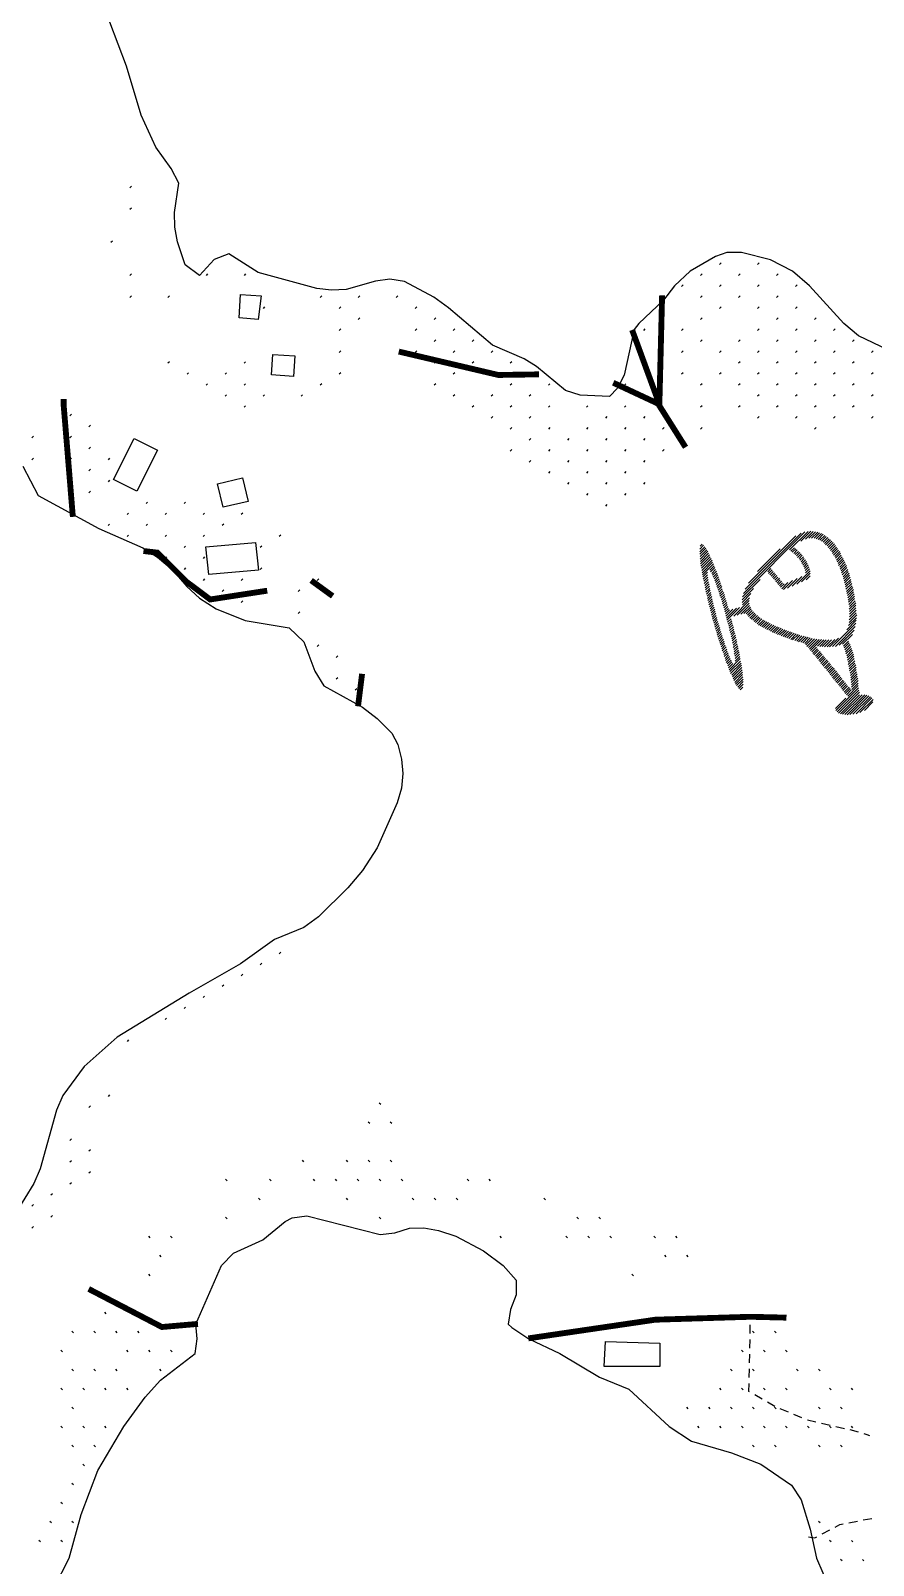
# Model space of a CAD drawing. Header units: millimetres. Extents: x -1 to 1201, y -1 to 901.
# Drawn here: x 705.6 to 820.7, y 426.2 to 635.9 of the extents above; entities that cross this region are included whole.
import ezdxf

# ---------------------------------------------------------------- set-up
doc = ezdxf.new("R2010")
doc.units = ezdxf.units.MM
doc.layers.add('ETCH', color=7, linetype='CONTINUOUS')
doc.layers.add('SCORE', color=5, linetype='CONTINUOUS')

msp = doc.modelspace()

# ---------------------------------------------------------------- linework, layer by layer
at = {"layer": 'ETCH'}
for points in [[(719.412, 614.65), (719.2, 614.438)], [(719.412, 611.65), (719.2, 611.438)], [(716.814, 607.15), (716.602, 606.938)], [(799.95, 604.15), (799.738, 603.938)], [(805.146, 604.15), (804.934, 603.938)], [(719.412, 602.65), (719.2, 602.438)], [(729.804, 602.65), (729.592, 602.438)], [(735, 602.65), (734.788, 602.438)], [(797.352, 602.65), (797.14, 602.438)], [(802.548, 602.65), (802.336, 602.438)], [(807.744, 602.65), (807.532, 602.438)], [(794.754, 601.15), (794.542, 600.938)], [(799.95, 601.15), (799.738, 600.938)], [(805.146, 601.15), (804.934, 600.938)], [(810.342, 601.15), (810.13, 600.938)], [(719.412, 599.65), (719.2, 599.438)], [(724.608, 599.65), (724.396, 599.438)], [(737.598, 598.15), (737.386, 597.938)], [(745.392, 599.65), (745.18, 599.438)], [(747.99, 598.15), (747.778, 597.938)], [(750.588, 599.65), (750.376, 599.438)], [(755.784, 599.65), (755.572, 599.438)], [(758.382, 598.15), (758.17, 597.938)], [(797.352, 599.65), (797.14, 599.438)], [(799.95, 598.15), (799.738, 597.938)], [(802.548, 599.65), (802.336, 599.438)], [(805.146, 598.15), (804.934, 597.938)], [(807.744, 599.65), (807.532, 599.438)], [(810.342, 598.15), (810.13, 597.938)], [(750.588, 596.65), (750.376, 596.438)], [(760.98, 596.65), (760.768, 596.438)], [(797.352, 596.65), (797.14, 596.438)], [(807.744, 596.65), (807.532, 596.438)], [(812.94, 596.65), (812.728, 596.438)], [(747.99, 595.15), (747.778, 594.938)], [(758.382, 595.15), (758.17, 594.938)], [(760.98, 593.65), (760.768, 593.438)], [(763.578, 595.15), (763.366, 594.938)], [(766.176, 593.65), (765.964, 593.438)], [(789.558, 595.15), (789.346, 594.938)], [(794.754, 595.15), (794.542, 594.938)], [(797.352, 593.65), (797.14, 593.438)], [(802.548, 593.65), (802.336, 593.438)], [(805.146, 595.15), (804.934, 594.938)], [(807.744, 593.65), (807.532, 593.438)], [(810.342, 595.15), (810.13, 594.938)], [(812.94, 593.65), (812.728, 593.438)], [(815.538, 595.15), (815.326, 594.938)], [(818.136, 593.65), (817.924, 593.438)], [(747.99, 592.15), (747.778, 591.938)], [(758.382, 592.15), (758.17, 591.938)], [(763.578, 592.15), (763.366, 591.938)], [(768.774, 592.15), (768.562, 591.938)], [(794.754, 592.15), (794.542, 591.938)], [(799.95, 592.15), (799.738, 591.938)], [(805.146, 592.15), (804.934, 591.938)], [(810.342, 592.15), (810.13, 591.938)], [(815.538, 592.15), (815.326, 591.938)], [(820.734, 592.15), (820.522, 591.938)], [(724.608, 590.65), (724.396, 590.438)], [(735, 590.65), (734.788, 590.438)], [(760.98, 590.65), (760.768, 590.438)], [(766.176, 590.65), (765.964, 590.438)], [(771.372, 590.65), (771.16, 590.438)], [(802.548, 590.65), (802.336, 590.438)], [(807.744, 590.65), (807.532, 590.438)], [(812.94, 590.65), (812.728, 590.438)], [(818.136, 590.65), (817.924, 590.438)], [(727.206, 589.15), (726.994, 588.938)], [(729.804, 587.65), (729.592, 587.438)], [(732.402, 589.15), (732.19, 588.938)], [(735, 587.65), (734.788, 587.438)], [(745.392, 587.65), (745.18, 587.438)], [(747.99, 589.15), (747.778, 588.938)], [(760.98, 587.65), (760.768, 587.438)], [(763.578, 589.15), (763.366, 588.938)], [(768.774, 589.15), (768.562, 588.938)], [(771.372, 587.65), (771.16, 587.438)], [(773.97, 589.15), (773.758, 588.938)], [(776.568, 587.65), (776.356, 587.438)], [(786.96, 587.65), (786.748, 587.438)], [(794.754, 589.15), (794.542, 588.938)], [(797.352, 587.65), (797.14, 587.438)], [(799.95, 589.15), (799.738, 588.938)], [(802.548, 587.65), (802.336, 587.438)], [(805.146, 589.15), (804.934, 588.938)], [(807.744, 587.65), (807.532, 587.438)], [(810.342, 589.15), (810.13, 588.938)], [(812.94, 587.65), (812.728, 587.438)], [(815.538, 589.15), (815.326, 588.938)], [(818.136, 587.65), (817.924, 587.438)], [(820.734, 589.15), (820.522, 588.938)], [(732.402, 586.15), (732.19, 585.938)], [(737.598, 586.15), (737.386, 585.938)], [(742.794, 586.15), (742.582, 585.938)], [(763.578, 586.15), (763.366, 585.938)], [(768.774, 586.15), (768.562, 585.938)], [(773.97, 586.15), (773.758, 585.938)], [(789.558, 586.15), (789.346, 585.938)], [(805.146, 586.15), (804.934, 585.938)], [(810.342, 586.15), (810.13, 585.938)], [(815.538, 586.15), (815.326, 585.938)], [(820.734, 586.15), (820.522, 585.938)], [(711.22, 583.474), (711.008, 583.262)], [(735, 584.65), (734.788, 584.438)], [(766.176, 584.65), (765.964, 584.438)], [(768.774, 583.15), (768.562, 582.938)], [(771.372, 584.65), (771.16, 584.438)], [(773.97, 583.15), (773.758, 582.938)], [(776.568, 584.65), (776.356, 584.438)], [(781.764, 584.65), (781.552, 584.438)], [(784.362, 583.15), (784.15, 582.938)], [(786.96, 584.65), (786.748, 584.438)], [(789.558, 583.15), (789.346, 582.938)], [(797.352, 584.65), (797.14, 584.438)], [(802.548, 584.65), (802.336, 584.438)], [(805.146, 583.15), (804.934, 582.938)], [(807.744, 584.65), (807.532, 584.438)], [(810.342, 583.15), (810.13, 582.938)], [(812.94, 584.65), (812.728, 584.438)], [(815.538, 583.15), (815.326, 582.938)], [(818.136, 584.65), (817.924, 584.438)], [(820.734, 583.15), (820.522, 582.938)], [(713.818, 581.974), (713.606, 581.762)], [(771.372, 581.65), (771.16, 581.438)], [(776.568, 581.65), (776.356, 581.438)], [(781.764, 581.65), (781.552, 581.438)], [(786.96, 581.65), (786.748, 581.438)], [(792.156, 581.65), (791.944, 581.438)], [(797.352, 581.65), (797.14, 581.438)], [(812.94, 581.65), (812.728, 581.438)], [(706.024, 580.474), (705.812, 580.262)], [(711.22, 580.474), (711.008, 580.262)], [(713.818, 578.974), (713.606, 578.762)], [(773.97, 580.15), (773.758, 579.938)], [(779.166, 580.15), (778.954, 579.938)], [(784.362, 580.15), (784.15, 579.938)], [(789.558, 580.15), (789.346, 579.938)], [(706.024, 577.474), (705.812, 577.262)], [(711.22, 577.474), (711.008, 577.262)], [(716.416, 577.474), (716.204, 577.262)], [(771.372, 578.65), (771.16, 578.438)], [(773.97, 577.15), (773.758, 576.938)], [(776.568, 578.65), (776.356, 578.438)], [(779.166, 577.15), (778.954, 576.938)], [(781.764, 578.65), (781.552, 578.438)], [(784.362, 577.15), (784.15, 576.938)], [(786.96, 578.65), (786.748, 578.438)], [(789.558, 577.15), (789.346, 576.938)], [(792.156, 578.65), (791.944, 578.438)], [(713.818, 575.974), (713.606, 575.762)], [(776.568, 575.65), (776.356, 575.438)], [(781.764, 575.65), (781.552, 575.438)], [(786.96, 575.65), (786.748, 575.438)], [(711.22, 574.474), (711.008, 574.262)], [(713.818, 572.974), (713.606, 572.762)], [(716.416, 574.474), (716.204, 574.262)], [(779.166, 574.15), (778.954, 573.938)], [(781.764, 572.65), (781.552, 572.438)], [(784.362, 574.15), (784.15, 573.938)], [(786.96, 572.65), (786.748, 572.438)], [(789.558, 574.15), (789.346, 573.938)], [(721.612, 571.474), (721.4, 571.262)], [(726.808, 571.474), (726.596, 571.262)], [(784.362, 571.15), (784.15, 570.938)], [(716.416, 568.474), (716.204, 568.262)], [(719.014, 569.974), (718.802, 569.762)], [(721.612, 568.474), (721.4, 568.262)], [(724.21, 569.974), (723.998, 569.762)], [(729.406, 569.974), (729.194, 569.762)], [(732.004, 568.474), (731.792, 568.262)], [(734.602, 569.974), (734.39, 569.762)], [(719.014, 566.974), (718.802, 566.762)], [(724.21, 566.974), (723.998, 566.762)], [(729.406, 566.974), (729.194, 566.762)], [(739.798, 566.974), (739.586, 566.762)], [(803, 558.99), (811.4, 567.39)], [(803.24, 559.58), (810.88, 567.22)], [(803.72, 560.41), (810.16, 566.85)], [(809.32, 564.95), (811.84, 567.47)], [(810.84, 566.12), (812.2, 567.48)], [(811.48, 566.41), (812.52, 567.45)], [(811.96, 566.53), (812.84, 567.41)], [(812.32, 566.54), (813.16, 567.38)], [(812.68, 566.55), (813.4, 567.27)], [(812.96, 566.47), (813.68, 567.19)], [(813.2, 566.36), (813.92, 567.08)], [(813.44, 566.25), (814.12, 566.93)], [(813.68, 566.13), (814.32, 566.77)], [(813.88, 565.98), (814.52, 566.62)], [(814.08, 565.83), (814.72, 566.47)], [(814.24, 565.63), (814.92, 566.31)], [(726.808, 565.474), (726.596, 565.262)], [(737.2, 565.474), (736.988, 565.262)], [(797.04, 565.05), (797.56, 565.57)], [(797.04, 564.69), (797.72, 565.37)], [(797.04, 564.34), (797.88, 565.18)], [(797.08, 565.44), (797.36, 565.72)], [(797.08, 564.03), (798, 564.95)], [(797.08, 563.67), (798.16, 564.75)], [(797.12, 563.36), (798.24, 564.48)], [(797.16, 563.05), (798.36, 564.25)], [(804.92, 561.97), (808.04, 565.09)], [(809.48, 564.76), (809.96, 565.24)], [(809.68, 564.61), (810.16, 565.09)], [(809.88, 564.45), (810.36, 564.93)], [(810.08, 564.3), (810.52, 564.74)], [(810.24, 564.11), (810.72, 564.59)], [(810.4, 563.91), (810.88, 564.39)], [(810.6, 563.76), (811.04, 564.2)], [(814.44, 565.48), (815.08, 566.12)], [(814.6, 565.28), (815.28, 565.96)], [(814.75, 565.08), (815.43, 565.76)], [(814.9, 564.88), (815.58, 565.56)], [(815.06, 564.68), (815.7, 565.32)], [(815.17, 564.44), (815.85, 565.12)], [(815.32, 564.24), (816, 564.92)], [(815.48, 564.04), (816.16, 564.72)], [(815.59, 563.8), (816.27, 564.48)], [(815.7, 563.56), (816.38, 564.24)], [(724.21, 563.974), (723.998, 563.762)], [(726.808, 562.474), (726.596, 562.262)], [(729.406, 563.974), (729.194, 563.762)], [(737.2, 562.474), (736.988, 562.262)], [(797.2, 562.73), (798.48, 564.01)], [(797.28, 562.46), (798.6, 563.78)], [(797.32, 562.15), (798.72, 563.55)], [(797.36, 561.83), (798.8, 563.27)], [(797.4, 561.52), (798.92, 563.04)], [(798.4, 562.17), (799, 562.77)], [(798.52, 561.93), (799.12, 562.53)], [(798.68, 561.74), (799.2, 562.26)], [(798.76, 561.47), (799.32, 562.03)], [(806.32, 561.95), (806.76, 562.39)], [(806.44, 561.72), (806.92, 562.2)], [(806.6, 561.53), (807.08, 562.01)], [(810.3, 560.28), (812.1, 562.08)], [(810.72, 563.53), (811.2, 564.01)], [(810.88, 563.33), (811.32, 563.77)], [(811, 563.1), (811.48, 563.58)], [(811.12, 562.87), (811.6, 563.35)], [(811.24, 562.63), (811.72, 563.11)], [(811.36, 562.4), (811.84, 562.88)], [(811.44, 562.12), (811.96, 562.64)], [(811.47, 561.8), (812.03, 562.36)], [(815.82, 563.32), (816.5, 564)], [(815.93, 563.08), (816.61, 563.76)], [(816, 562.8), (816.72, 563.52)], [(816.16, 562.6), (816.88, 563.32)], [(816.23, 562.32), (816.95, 563.04)], [(816.35, 562.08), (817.07, 562.8)], [(816.42, 561.8), (817.14, 562.52)], [(816.49, 561.52), (817.25, 562.28)], [(816.61, 561.28), (817.33, 562)], [(729.406, 560.974), (729.194, 560.762)], [(734.602, 560.974), (734.39, 560.762)], [(744.994, 560.974), (744.782, 560.762)], [(797.48, 561.25), (798.12, 561.89)], [(797.52, 560.93), (798.12, 561.53)], [(797.6, 560.66), (798.16, 561.22)], [(797.64, 560.35), (798.2, 560.91)], [(797.72, 560.07), (798.24, 560.59)], [(797.76, 559.76), (798.32, 560.32)], [(797.84, 559.48), (798.36, 560)], [(798.88, 561.23), (799.4, 561.75)], [(799, 561), (799.52, 561.52)], [(799.08, 560.72), (799.6, 561.24)], [(799.2, 560.49), (799.68, 560.97)], [(799.28, 560.22), (799.76, 560.7)], [(799.36, 559.94), (799.88, 560.46)], [(799.48, 559.71), (799.96, 560.19)], [(799.56, 559.44), (800.04, 559.92)], [(802.88, 558.51), (805.28, 560.91)], [(806.8, 561.37), (807.24, 561.81)], [(806.96, 561.18), (807.4, 561.62)], [(807.12, 560.99), (807.56, 561.43)], [(807.28, 560.79), (807.72, 561.23)], [(807.44, 560.6), (807.92, 561.08)], [(807.6, 560.41), (808.04, 560.85)], [(807.76, 560.21), (808.2, 560.65)], [(807.92, 560.02), (808.36, 560.46)], [(808.08, 559.83), (808.56, 560.31)], [(808.24, 559.63), (809.08, 560.47)], [(808.48, 559.52), (809.72, 560.76)], [(809.04, 559.72), (810.36, 561.04)], [(809.67, 560), (810.99, 561.32)], [(810.94, 560.56), (812.14, 561.76)], [(811.57, 560.84), (812.13, 561.4)], [(816.68, 561), (817.44, 561.76)], [(816.75, 560.72), (817.51, 561.48)], [(816.83, 560.44), (817.59, 561.2)], [(816.9, 560.16), (817.66, 560.92)], [(816.97, 559.88), (817.73, 560.64)], [(817.01, 559.56), (817.81, 560.36)], [(817.08, 559.28), (817.84, 560.04)], [(732.004, 559.474), (731.792, 559.262)], [(734.602, 557.974), (734.39, 557.762)], [(737.2, 559.474), (736.988, 559.262)], [(742.396, 559.474), (742.184, 559.262)], [(797.88, 559.17), (798.4, 559.69)], [(797.96, 558.9), (798.48, 559.42)], [(798.04, 558.62), (798.56, 559.14)], [(798.08, 558.31), (798.6, 558.83)], [(798.16, 558.04), (798.68, 558.56)], [(798.24, 557.76), (798.72, 558.24)], [(798.28, 557.45), (798.8, 557.97)], [(799.64, 559.16), (800.12, 559.64)], [(799.72, 558.89), (800.2, 559.37)], [(799.8, 558.62), (800.32, 559.14)], [(799.92, 558.38), (800.4, 558.86)], [(800, 558.11), (800.48, 558.59)], [(800.08, 557.84), (800.56, 558.32)], [(800.16, 557.56), (800.64, 558.04)], [(801.68, 555.9), (803.8, 558.02)], [(802.84, 558.12), (804.4, 559.68)], [(802.84, 557.77), (804.04, 558.97)], [(802.88, 557.45), (803.84, 558.41)], [(817.15, 559), (817.95, 559.8)], [(817.23, 558.72), (818.03, 559.52)], [(817.26, 558.4), (818.06, 559.2)], [(817.3, 558.08), (818.14, 558.92)], [(817.37, 557.8), (818.17, 558.6)], [(817.4, 557.48), (818.2, 558.28)], [(817.48, 557.2), (818.28, 558)], [(742.396, 556.474), (742.184, 556.262)], [(798.36, 557.18), (798.88, 557.7)], [(798.44, 556.9), (798.92, 557.38)], [(798.52, 556.63), (799, 557.11)], [(798.6, 556.36), (799.08, 556.84)], [(798.64, 556.04), (799.16, 556.56)], [(798.72, 555.77), (799.24, 556.29)], [(798.8, 555.49), (799.28, 555.97)], [(798.88, 555.22), (799.36, 555.7)], [(800.24, 557.29), (800.72, 557.77)], [(800.32, 557.01), (800.8, 557.49)], [(800.4, 556.74), (800.88, 557.22)], [(800.48, 556.47), (800.96, 556.95)], [(800.56, 556.19), (801.12, 556.75)], [(800.6, 555.88), (801.56, 556.84)], [(800.68, 555.61), (802.04, 556.97)], [(800.76, 555.33), (802.48, 557.05)], [(802.16, 556.03), (803.8, 557.67)], [(802.64, 556.15), (803.84, 557.35)], [(803.08, 556.24), (803.96, 557.12)], [(803.4, 556.21), (804.08, 556.89)], [(803.56, 556.01), (804.2, 556.65)], [(803.72, 555.82), (804.36, 556.46)], [(803.88, 555.63), (804.56, 556.31)], [(804.08, 555.47), (804.72, 556.11)], [(804.28, 555.32), (804.92, 555.96)], [(804.48, 555.16), (805.12, 555.8)], [(817.44, 555.4), (818.4, 556.36)], [(817.44, 555.04), (818.48, 556.08)], [(817.47, 556.84), (818.35, 557.72)], [(817.49, 555.8), (818.41, 556.72)], [(817.5, 556.52), (818.38, 557.4)], [(817.5, 556.16), (818.38, 557.04)], [(798.96, 554.95), (799.44, 555.43)], [(799.04, 554.67), (799.52, 555.15)], [(799.12, 554.4), (799.6, 554.88)], [(799.2, 554.13), (799.68, 554.61)], [(799.28, 553.85), (799.76, 554.33)], [(799.36, 553.58), (799.84, 554.06)], [(799.44, 553.31), (799.92, 553.79)], [(800.84, 555.06), (801.32, 555.54)], [(800.92, 554.79), (801.4, 555.27)], [(801, 554.51), (801.48, 554.99)], [(801.08, 554.24), (801.56, 554.72)], [(801.12, 553.93), (801.64, 554.45)], [(801.2, 553.65), (801.68, 554.13)], [(801.28, 553.38), (801.76, 553.86)], [(804.67, 555), (805.31, 555.64)], [(804.86, 554.84), (805.54, 555.52)], [(805.06, 554.68), (805.74, 555.36)], [(805.29, 554.56), (805.97, 555.24)], [(805.52, 554.44), (806.2, 555.12)], [(805.76, 554.32), (806.44, 555)], [(805.99, 554.2), (806.67, 554.88)], [(806.22, 554.08), (806.9, 554.76)], [(806.46, 553.96), (807.14, 554.64)], [(806.69, 553.84), (807.37, 554.52)], [(806.92, 553.72), (807.64, 554.44)], [(807.16, 553.6), (807.88, 554.32)], [(807.43, 553.52), (808.15, 554.24)], [(807.67, 553.4), (808.39, 554.12)], [(807.94, 553.32), (808.66, 554.04)], [(808.17, 553.2), (808.89, 553.92)], [(808.45, 553.12), (809.17, 553.84)], [(808.68, 553), (809.44, 553.76)], [(808.95, 552.92), (809.67, 553.64)], [(815.18, 551.72), (818.38, 554.92)], [(815.57, 551.76), (818.29, 554.48)], [(816.08, 551.92), (818.12, 553.96)], [(817.14, 554.04), (818.42, 555.32)], [(817.35, 554.6), (818.43, 555.68)], [(744.994, 551.974), (744.782, 551.762)], [(799.52, 553.03), (800, 553.51)], [(799.6, 552.76), (800.08, 553.24)], [(799.68, 552.49), (800.16, 552.97)], [(799.76, 552.21), (800.28, 552.73)], [(799.88, 551.98), (800.36, 552.46)], [(799.96, 551.71), (800.44, 552.19)], [(800.04, 551.43), (800.52, 551.91)], [(800.12, 551.16), (800.64, 551.68)], [(801.32, 553.07), (801.84, 553.59)], [(801.4, 552.79), (801.92, 553.31)], [(801.48, 552.52), (801.96, 553)], [(801.52, 552.2), (802.04, 552.72)], [(801.59, 551.92), (802.11, 552.44)], [(801.62, 551.6), (802.14, 552.12)], [(801.7, 551.32), (802.22, 551.84)], [(801.73, 551), (802.29, 551.56)], [(809.23, 552.84), (809.95, 553.56)], [(809.46, 552.72), (810.22, 553.48)], [(809.73, 552.64), (810.49, 553.4)], [(810.01, 552.56), (810.73, 553.28)], [(810.28, 552.48), (811, 553.2)], [(810.55, 552.4), (811.31, 553.16)], [(810.83, 552.32), (811.59, 553.08)], [(811.1, 552.24), (811.86, 553)], [(811.38, 552.16), (812.14, 552.92)], [(811.53, 551.96), (812.41, 552.84)], [(811.68, 551.76), (812.72, 552.8)], [(811.88, 551.6), (813.04, 552.76)], [(812.03, 551.4), (813.35, 552.72)], [(812.18, 551.2), (813.66, 552.68)], [(812.34, 551), (812.98, 551.64)], [(813.14, 551.8), (813.98, 552.64)], [(813.45, 551.76), (814.33, 552.64)], [(813.76, 551.72), (814.68, 552.64)], [(814.08, 551.68), (815.04, 552.64)], [(814.43, 551.68), (815.47, 552.72)], [(814.78, 551.68), (815.98, 552.88)], [(816.56, 552.04), (817.92, 553.4)], [(816.67, 551.8), (817.35, 552.48)], [(816.79, 551.56), (817.47, 552.24)], [(816.86, 551.28), (817.58, 552)], [(816.93, 551), (817.69, 551.76)], [(747.592, 550.474), (747.38, 550.262)], [(800.24, 550.92), (800.72, 551.4)], [(800.31, 550.64), (800.79, 551.12)], [(800.38, 550.36), (800.9, 550.88)], [(800.5, 550.12), (800.98, 550.6)], [(800.57, 549.84), (801.09, 550.36)], [(800.64, 549.56), (801.2, 550.12)], [(800.8, 549.36), (801.32, 549.88)], [(800.87, 549.08), (801.43, 549.64)], [(800.98, 548.84), (801.58, 549.44)], [(801.06, 548.56), (802.58, 550.08)], [(801.17, 548.32), (802.61, 549.76)], [(801.24, 548.04), (802.68, 549.48)], [(801.76, 550.68), (802.32, 551.24)], [(801.84, 550.4), (802.44, 551)], [(801.86, 549.72), (802.5, 550.36)], [(801.87, 550.08), (802.47, 550.68)], [(812.49, 550.8), (813.13, 551.44)], [(812.64, 550.6), (813.28, 551.24)], [(812.84, 550.44), (813.48, 551.08)], [(812.99, 550.24), (813.63, 550.88)], [(813.14, 550.04), (813.78, 550.68)], [(813.3, 549.84), (813.94, 550.48)], [(813.45, 549.64), (814.09, 550.28)], [(813.6, 549.44), (814.24, 550.08)], [(813.76, 549.24), (814.44, 549.92)], [(813.91, 549.04), (814.59, 549.72)], [(814.07, 548.84), (814.75, 549.52)], [(817.01, 550.72), (817.77, 551.48)], [(817.12, 550.48), (817.88, 551.24)], [(817.19, 550.2), (817.95, 550.96)], [(817.23, 549.88), (818.03, 550.68)], [(817.3, 549.6), (818.1, 550.4)], [(817.33, 549.28), (818.13, 550.08)], [(817.41, 549), (818.21, 549.8)], [(817.44, 548.68), (818.24, 549.48)], [(747.592, 547.474), (747.38, 547.262)], [(801.4, 547.84), (802.76, 549.2)], [(801.51, 547.6), (802.79, 548.88)], [(801.59, 547.32), (802.83, 548.56)], [(801.7, 547.08), (802.86, 548.24)], [(801.81, 546.84), (802.89, 547.92)], [(801.93, 546.6), (802.93, 547.6)], [(814.26, 548.68), (814.9, 549.32)], [(814.41, 548.48), (815.05, 549.12)], [(814.57, 548.28), (815.21, 548.92)], [(814.72, 548.08), (815.4, 548.76)], [(814.87, 547.88), (815.55, 548.56)], [(815.03, 547.68), (815.71, 548.36)], [(815.18, 547.48), (815.86, 548.16)], [(815.33, 547.28), (816.01, 547.96)], [(815.49, 547.08), (816.17, 547.76)], [(815.64, 546.88), (816.32, 547.56)], [(815.83, 546.72), (816.47, 547.36)], [(817.51, 548.4), (818.35, 549.24)], [(817.59, 548.12), (818.39, 548.92)], [(817.62, 547.8), (818.42, 548.6)], [(817.66, 547.48), (818.46, 548.28)], [(817.69, 547.16), (818.53, 548)], [(817.72, 546.84), (818.56, 547.68)], [(817.76, 546.52), (818.64, 547.4)], [(750.19, 545.974), (749.978, 545.762)], [(802.08, 546.4), (802.96, 547.28)], [(802.23, 546.2), (802.99, 546.96)], [(802.39, 546), (802.99, 546.6)], [(802.54, 545.8), (802.94, 546.2)], [(815.65, 543), (818.73, 546.08)], [(815.8, 542.8), (818.76, 545.76)], [(815.99, 546.52), (816.63, 547.16)], [(816, 542.64), (818.84, 545.48)], [(816.14, 546.32), (816.78, 546.96)], [(816.3, 546.12), (816.94, 546.76)], [(816.45, 545.92), (817.09, 546.56)], [(816.6, 545.72), (817.24, 546.36)], [(816.76, 545.52), (817.44, 546.2)], [(816.91, 545.32), (817.59, 546)], [(817.1, 545.16), (817.74, 545.8)], [(817.26, 544.96), (818.7, 546.4)], [(817.79, 546.2), (818.67, 547.08)], [(817.82, 545.88), (818.66, 546.72)], [(815.58, 543.28), (816.98, 544.68)], [(816.27, 542.56), (818.87, 545.16)], [(816.54, 542.48), (819.22, 545.16)], [(816.86, 542.44), (819.58, 545.16)], [(817.17, 542.4), (819.85, 545.08)], [(817.56, 542.44), (820.12, 545)], [(817.96, 542.48), (820.36, 544.88)], [(818.39, 542.56), (820.55, 544.72)], [(818.91, 542.72), (820.71, 544.52)], [(819.54, 543), (820.7, 544.16)], [(739.798, 509.974), (739.586, 509.762)], [(737.2, 508.474), (736.988, 508.262)], [(732.004, 505.474), (731.792, 505.262)], [(734.602, 506.974), (734.39, 506.762)], [(729.406, 503.974), (729.194, 503.762)], [(726.808, 502.474), (726.596, 502.262)], [(724.21, 500.974), (723.998, 500.762)], [(719.014, 497.974), (718.802, 497.762)], [(713.818, 488.974), (713.606, 488.762)], [(716.416, 490.474), (716.204, 490.262)], [(753.472, 489.142), (753.26, 489.354)], [(751.972, 486.544), (751.76, 486.756)], [(754.972, 486.544), (754.76, 486.756)], [(711.22, 484.474), (711.008, 484.262)], [(713.818, 482.974), (713.606, 482.762)], [(711.22, 481.474), (711.008, 481.262)], [(742.972, 481.348), (742.76, 481.56)], [(748.972, 481.348), (748.76, 481.56)], [(751.972, 481.348), (751.76, 481.56)], [(754.972, 481.348), (754.76, 481.56)], [(711.22, 478.474), (711.008, 478.262)], [(713.818, 479.974), (713.606, 479.762)], [(732.472, 478.75), (732.26, 478.962)], [(738.472, 478.75), (738.26, 478.962)], [(744.472, 478.75), (744.26, 478.962)], [(747.472, 478.75), (747.26, 478.962)], [(750.472, 478.75), (750.26, 478.962)], [(753.472, 478.75), (753.26, 478.962)], [(756.472, 478.75), (756.26, 478.962)], [(765.472, 478.75), (765.26, 478.962)], [(768.472, 478.75), (768.26, 478.962)], [(708.622, 476.974), (708.41, 476.762)], [(736.972, 476.152), (736.76, 476.364)], [(748.972, 476.152), (748.76, 476.364)], [(757.972, 476.152), (757.76, 476.364)], [(760.972, 476.152), (760.76, 476.364)], [(763.972, 476.152), (763.76, 476.364)], [(775.972, 476.152), (775.76, 476.364)], [(706.024, 475.474), (705.812, 475.262)], [(708.622, 473.974), (708.41, 473.762)], [(706.024, 472.474), (705.812, 472.262)], [(732.472, 473.554), (732.26, 473.766)], [(753.472, 473.554), (753.26, 473.766)], [(780.472, 473.554), (780.26, 473.766)], [(783.472, 473.554), (783.26, 473.766)], [(721.972, 470.956), (721.76, 471.168)], [(724.972, 470.956), (724.76, 471.168)], [(769.972, 470.956), (769.76, 471.168)], [(778.972, 470.956), (778.76, 471.168)], [(781.972, 470.956), (781.76, 471.168)], [(784.972, 470.956), (784.76, 471.168)], [(790.972, 470.956), (790.76, 471.168)], [(793.972, 470.956), (793.76, 471.168)], [(723.472, 468.358), (723.26, 468.57)], [(792.472, 468.358), (792.26, 468.57)], [(795.472, 468.358), (795.26, 468.57)], [(721.972, 465.76), (721.76, 465.972)], [(787.972, 465.76), (787.76, 465.972)], [(715.972, 460.564), (715.76, 460.776)], [(803.96, 459.848), (803.966, 460.154)], [(711.472, 457.966), (711.26, 458.178)], [(714.472, 457.966), (714.26, 458.178)], [(717.472, 457.966), (717.26, 458.178)], [(720.472, 457.966), (720.26, 458.178)], [(803.921, 457.849), (803.945, 459.048)], [(804.472, 457.966), (804.26, 458.178)], [(807.472, 457.966), (807.26, 458.178)], [(709.972, 455.368), (709.76, 455.58)], [(718.972, 455.368), (718.76, 455.58)], [(721.972, 455.368), (721.76, 455.58)], [(724.972, 455.368), (724.76, 455.58)], [(802.972, 455.368), (802.76, 455.58)], [(803.843, 453.849), (803.866, 455.049)], [(803.882, 455.849), (803.906, 457.049)], [(805.972, 455.368), (805.76, 455.58)], [(808.972, 455.368), (808.76, 455.58)], [(711.472, 452.77), (711.26, 452.982)], [(714.472, 452.77), (714.26, 452.982)], [(717.472, 452.77), (717.26, 452.982)], [(723.472, 452.77), (723.26, 452.982)], [(801.472, 452.77), (801.26, 452.982)], [(803.804, 451.85), (803.827, 453.05)], [(804.472, 452.77), (804.26, 452.982)], [(810.472, 452.77), (810.26, 452.982)], [(813.472, 452.77), (813.26, 452.982)], [(803.856, 449.902), (803.766, 449.954), (803.788, 451.05)], [(709.972, 450.172), (709.76, 450.384)], [(712.972, 450.172), (712.76, 450.384)], [(715.972, 450.172), (715.76, 450.384)], [(718.972, 450.172), (718.76, 450.384)], [(799.972, 450.172), (799.76, 450.384)], [(802.972, 450.172), (802.76, 450.384)], [(805.587, 448.9), (804.548, 449.501)], [(805.972, 450.172), (805.76, 450.384)], [(808.972, 450.172), (808.76, 450.384)], [(814.972, 450.172), (814.76, 450.384)], [(817.972, 450.172), (817.76, 450.384)], [(711.472, 447.574), (711.26, 447.786)], [(795.472, 447.574), (795.26, 447.786)], [(798.472, 447.574), (798.26, 447.786)], [(801.472, 447.574), (801.26, 447.786)], [(804.472, 447.574), (804.26, 447.786)], [(807.318, 447.898), (806.279, 448.499)], [(807.472, 447.574), (807.26, 447.786)], [(809.152, 447.105), (808.041, 447.56)], [(811.003, 446.348), (809.892, 446.802)], [(813.472, 447.574), (813.26, 447.786)], [(816.472, 447.574), (816.26, 447.786)], [(709.972, 444.976), (709.76, 445.188)], [(712.972, 444.976), (712.76, 445.188)], [(715.972, 444.976), (715.76, 445.188)], [(796.972, 444.976), (796.76, 445.188)], [(799.972, 444.976), (799.76, 445.188)], [(802.972, 444.976), (802.76, 445.188)], [(805.972, 444.976), (805.76, 445.188)], [(808.972, 444.976), (808.76, 445.188)], [(812.902, 445.743), (811.743, 446.045)], [(811.972, 444.976), (811.76, 445.188)], [(814.852, 445.302), (813.682, 445.566)], [(814.972, 444.976), (814.76, 445.188)], [(816.803, 444.862), (815.633, 445.126)], [(818.742, 444.375), (817.584, 444.685)], [(817.972, 444.976), (817.76, 445.188)], [(711.472, 442.378), (711.26, 442.59)], [(714.472, 442.378), (714.26, 442.59)], [(804.472, 442.378), (804.26, 442.59)], [(807.472, 442.378), (807.26, 442.59)], [(813.472, 442.378), (813.26, 442.59)], [(816.472, 442.378), (816.26, 442.59)], [(820.27, 443.901), (819.888, 444.019), (819.506, 444.138)], [(712.972, 439.78), (712.76, 439.992)], [(711.472, 437.182), (711.26, 437.394)], [(709.972, 434.584), (709.76, 434.796)], [(708.472, 431.986), (708.26, 432.198)], [(711.472, 431.986), (711.26, 432.198)], [(813.472, 431.986), (813.26, 432.198)], [(817.418, 432.004), (818.594, 432.239)], [(819.379, 432.396), (820.563, 432.57)], [(811.9, 430.087), (812.766, 429.954), (813.052, 430.105)], [(813.759, 430.479), (814.82, 431.041)], [(815.527, 431.415), (816.166, 431.754), (816.633, 431.847)], [(706.972, 429.388), (706.76, 429.6)], [(709.972, 429.388), (709.76, 429.6)], [(814.972, 429.388), (814.76, 429.6)], [(817.972, 429.388), (817.76, 429.6)], [(816.472, 426.79), (816.26, 427.002)], [(819.472, 426.79), (819.26, 427.002)]]:
    msp.add_lwpolyline(points, dxfattribs=at)
for points in [[(737.122, 599.644), (736.722, 596.444), (734.122, 596.644), (734.322, 599.844)], [(738.722, 591.644), (741.722, 591.444), (741.522, 588.644), (738.522, 588.844)], [(719.756, 580.168), (722.956, 578.568), (720.156, 572.968), (716.956, 574.568)], [(734.556, 574.768), (735.356, 571.568), (731.956, 570.768), (731.156, 573.968)], [(729.556, 565.368), (736.356, 565.968), (736.756, 562.168), (729.956, 561.568)], [(791.566, 456.554), (791.566, 453.354), (783.966, 453.354), (784.166, 456.754)]]:
    msp.add_lwpolyline(points, close=True, dxfattribs=at)
at = {"layer": 'ETCH', "const_width": 0.8}
for points in [[(791.897, 599.719), (791.522, 584.844)], [(787.799, 594.997), (791.522, 584.844)], [(755.922, 592.044), (769.522, 588.844), (775.094, 588.929)], [(785.222, 587.784), (791.522, 584.844), (791.522, 584.644), (795.1, 578.966)], [(711.401, 569.457), (710.156, 584.568), (710.14, 585.552)], [(721.045, 564.79), (722.956, 564.568), (726.956, 560.568), (730.156, 558.168), (737.956, 559.368)], [(746.89, 558.635), (743.956, 560.768)], [(750.356, 543.568), (750.912, 548.012)], [(728.495, 459.182), (723.566, 458.754), (713.566, 463.954)], [(808.886, 460.034), (803.966, 460.154), (790.966, 459.754), (773.629, 457.204)]]:
    msp.add_lwpolyline(points, dxfattribs=at)
at = {"layer": 'SCORE'}
for points in [[(822.722, 592.3), (818.722, 594.204), (816.722, 595.893), (812.028, 601.044), (809.715, 603.044), (806.722, 604.591), (802.722, 605.565), (800.722, 605.569), (799.193, 605.044), (795.747, 603.044), (793.571, 601.044), (792.065, 599.044), (788.722, 595.9), (788.079, 595.044), (786.722, 588.818), (785.797, 587.044), (784.722, 585.906), (780.722, 586.065), (778.722, 586.743), (774.722, 590.001), (773.053, 591.044), (768.722, 592.92), (762.722, 598.027), (760.722, 599.459), (756.722, 601.617), (754.722, 601.954), (752.722, 601.685), (748.722, 600.537), (746.722, 600.418), (744.722, 600.652), (736.722, 602.842), (732.722, 605.389), (730.722, 604.614), (728.722, 602.426), (726.722, 603.874), (725.703, 607.044), (725.344, 609.044), (725.288, 611.044), (725.879, 615.044), (724.852, 617.044), (722.722, 619.978), (720.722, 624.338), (718.726, 631.044), (716.472, 637.044)], [(704.575, 576.368), (706.657, 572.368), (714.956, 567.88), (720.956, 565.217), (722.956, 563.956), (724.956, 562.252), (726.956, 559.943), (728.703, 558.368), (730.956, 556.909), (734.956, 555.278), (740.956, 554.311), (742.956, 552.371), (744.477, 548.368), (745.678, 546.368), (750.956, 543.431), (752.956, 541.916), (754.956, 539.878), (755.779, 538.368), (756.315, 536.368), (756.476, 534.368), (756.285, 532.368), (755.723, 530.368), (752.956, 524.216), (750.956, 521.133), (748.956, 518.744), (744.956, 514.795), (742.956, 513.35), (738.956, 511.714), (734.32, 508.368), (727.27, 504.368), (717.473, 498.368), (712.959, 494.368), (710.015, 490.368), (709.181, 488.368), (706.955, 480.368), (706.051, 478.368), (701.128, 470.368)], [(708.854, 423.154), (710.885, 427.154), (712.515, 433.154), (714.816, 439.154), (718.384, 445.154), (721.297, 449.154), (723.366, 451.495), (728.107, 455.154), (728.378, 457.154), (728.18, 459.154), (731.706, 467.154), (733.366, 468.866), (737.366, 470.669), (740.398, 473.154), (741.366, 473.684), (743.366, 473.925), (753.366, 471.395), (755.366, 471.622), (757.366, 472.25), (759.366, 472.312), (761.366, 471.946), (763.7, 471.154), (767.511, 469.154), (770.172, 467.154), (771.95, 465.154), (771.959, 463.154), (771.167, 461.154), (770.883, 459.154), (771.366, 458.698), (773.677, 457.154), (777.921, 455.154), (783.366, 451.915), (787.366, 450.24), (792.876, 445.154), (795.93, 443.154), (801.366, 441.567), (805.366, 440.022), (809.582, 437.154), (810.902, 435.154), (812.124, 431.154), (812.993, 427.154), (814.731, 423.154)]]:
    msp.add_lwpolyline(points, dxfattribs=at)

doc.saveas('drawing.dxf')
